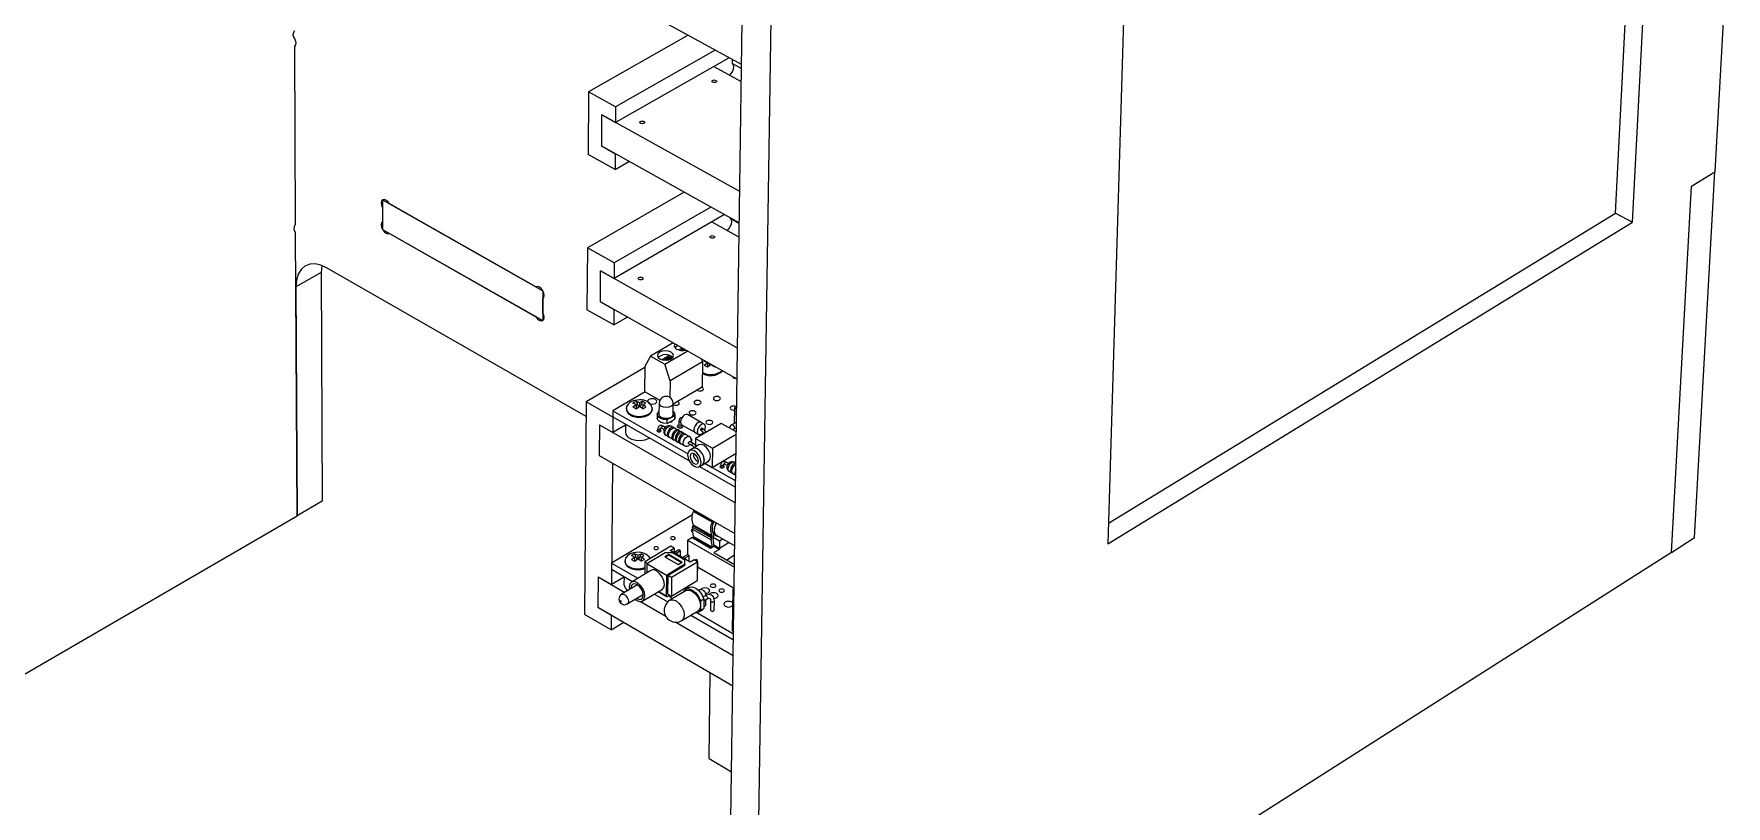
# Model space of a CAD drawing. Extents: x 0 to 158, y 0 to 202.
# Drawn here: x 92.7 to 156.4, y 78.1 to 107.2 of the extents above; entities that cross this region are included whole.
import ezdxf

# ---------------------------------------------------------------- set-up
doc = ezdxf.new("R2010")
doc.units = 0
doc.layers.get('0').update_dxf_attribs({"linetype": 'CONTINUOUS'})

msp = doc.modelspace()

# ---------------------------------------------------------------- linework, layer by layer
at = {"color": 7, "linetype": 'CONTINUOUS'}
for p, q in [((152.21, 100.449), (154.274, 140.808)), ((152.854, 100.109), (154.985, 141.194)), ((134.37, 129.993), (133.108, 88.007)), ((118.766, 66.34), (119.608, 126.385)), ((120.706, 126.357), (119.782, 65.72)), ((156.373, 109.759), (155.944, 102.003)), ((119.323, 106.039), (114.109, 108.889)), ((117.319, 107.134), (113.567, 105.012)), ((102.545, 100.026), (102.513, 106.718)), ((118.337, 106.578), (114.585, 104.449)), ((118.861, 106.291), (114.579, 103.857)), ((118.282, 105.962), (119.314, 105.397)), ((118.986, 106.073), (118.988, 106.222)), ((118.986, 106.073), (119.32, 105.89)), ((113.567, 105.012), (113.549, 102.654)), ((114.585, 104.449), (113.567, 105.012)), ((114.585, 104.449), (114.579, 103.857)), ((114.061, 102.96), (114.07, 104.139)), ((119.256, 101.265), (114.07, 104.139)), ((114.07, 104.139), (114.579, 103.857)), ((114.564, 102.088), (113.549, 102.654)), ((119.239, 100.08), (114.061, 102.96)), ((114.061, 102.96), (114.569, 102.677)), ((114.569, 102.677), (114.564, 102.088)), ((114.564, 102.088), (115.089, 102.388)), ((155.065, 101.464), (155.944, 102.003)), ((155.184, 88.241), (155.944, 102.003)), ((154.317, 87.689), (155.065, 101.464)), ((105.823, 100.949), (105.818, 100.946)), ((105.818, 100.946), (111.847, 97.528)), ((105.818, 100.946), (105.819, 99.827)), ((105.818, 100.649), (105.819, 100.124)), ((111.589, 97.675), (106.071, 100.802)), ((117.163, 101.234), (113.522, 99.14)), ((118.174, 100.672), (114.533, 98.571)), ((118.683, 100.389), (114.528, 97.987)), ((118.207, 100.114), (119.231, 99.543)), ((118.906, 100.245), (118.906, 100.265)), ((118.906, 100.245), (119.239, 100.06)), ((133.108, 88.007), (152.854, 100.109)), ((133.131, 88.78), (152.21, 100.449)), ((152.21, 100.449), (152.854, 100.109)), ((102.597, 89.065), (102.546, 99.732)), ((105.819, 99.827), (111.841, 96.403)), ((106.072, 99.683), (111.583, 96.549)), ((113.522, 99.14), (113.505, 96.813)), ((114.533, 98.571), (113.522, 99.14)), ((103.507, 98.214), (102.556, 97.674)), ((103.527, 98.46), (103.507, 98.214)), ((103.507, 98.214), (103.539, 89.613)), ((113.474, 92.797), (103.728, 98.381)), ((114.013, 97.108), (114.023, 98.272)), ((119.173, 95.369), (114.023, 98.272)), ((114.023, 98.272), (114.528, 97.987)), ((114.533, 98.571), (114.528, 97.987)), ((102.556, 97.674), (102.597, 89.065)), ((111.847, 97.528), (111.841, 96.403)), ((111.843, 96.701), (111.846, 97.229)), ((114.513, 96.241), (113.505, 96.813)), ((119.157, 94.199), (114.013, 97.108)), ((114.013, 97.108), (114.518, 96.823)), ((114.518, 96.823), (114.513, 96.241)), ((114.513, 96.241), (115.022, 96.537)), ((116.746, 95.562), (115.9, 95.068)), ((115.9, 95.068), (115.686, 94.674)), ((115.9, 95.068), (116.435, 94.765)), ((116.61, 95.095), (116.333, 94.932)), ((116.612, 95.024), (116.427, 94.916)), ((116.435, 94.765), (117.281, 95.26)), ((116.497, 94.915), (116.711, 95.04)), ((116.612, 95.024), (116.612, 95.094)), ((116.648, 95.003), (116.612, 95.024)), ((116.711, 95.04), (116.623, 95.09)), ((116.736, 95.014), (116.711, 95.04)), ((117.084, 95.371), (116.962, 95.3)), ((117.146, 95.336), (117.057, 95.284)), ((117.127, 95.283), (117.182, 95.316)), ((117.82, 94.955), (117.855, 94.847)), ((117.868, 94.928), (117.834, 94.911)), ((117.941, 94.887), (117.917, 94.87)), ((115.686, 94.635), (113.478, 93.345)), ((115.686, 94.674), (115.677, 93.741)), ((116.638, 94.133), (116.435, 94.765)), ((117.855, 94.847), (116.638, 94.133)), ((117.855, 94.847), (117.843, 93.915)), ((118.04, 94.818), (117.917, 94.87)), ((118.04, 94.818), (118.038, 94.665)), ((118.101, 94.796), (118.132, 94.724)), ((118.16, 94.762), (118.16, 94.742)), ((118.194, 94.743), (118.19, 94.732)), ((118.289, 94.66), (118.315, 94.675)), ((115.701, 93.728), (114.485, 93.015)), ((115.677, 93.741), (116.253, 93.413)), ((116.638, 94.133), (116.631, 93.512)), ((116.751, 93.272), (117.843, 93.915)), ((117.855, 93.887), (117.82, 93.901)), ((113.478, 93.345), (113.418, 85.357)), ((114.482, 92.77), (113.478, 93.345)), ((114.485, 93.015), (114.483, 92.784)), ((114.485, 93.015), (117.296, 91.408)), ((115.356, 93.244), (115.233, 93.296)), ((115.356, 93.244), (115.355, 93.089)), ((115.479, 93.315), (115.356, 93.368)), ((115.356, 93.368), (115.449, 93.15)), ((115.479, 93.315), (115.477, 93.17)), ((115.479, 93.315), (115.598, 93.368)), ((115.598, 93.368), (115.507, 93.156)), ((115.605, 93.244), (115.603, 93.086)), ((115.605, 93.244), (115.724, 93.296)), ((116.223, 93.293), (116.218, 92.875)), ((116.746, 92.868), (116.751, 93.287)), ((116.941, 93.349), (116.906, 93.364)), ((119.055, 93.126), (119.047, 92.536)), ((119.142, 93.178), (119.055, 93.126)), ((119.055, 93.126), (119.141, 93.078)), ((113.975, 92.482), (113.966, 91.333)), ((113.975, 92.482), (119.091, 89.55)), ((113.975, 92.482), (114.477, 92.194)), ((114.482, 92.77), (114.477, 92.194)), ((114.955, 92.475), (114.477, 92.194)), ((114.495, 92.777), (114.482, 92.77)), ((114.483, 92.784), (117.345, 91.147)), ((114.955, 92.514), (114.953, 92.2)), ((116.148, 92.876), (116.147, 92.731)), ((116.326, 92.357), (116.41, 92.309)), ((116.452, 92.387), (116.369, 92.434)), ((116.527, 92.535), (116.529, 92.679)), ((116.527, 92.535), (116.658, 92.612)), ((116.529, 92.679), (116.672, 92.763)), ((116.658, 92.612), (116.682, 92.626)), ((116.737, 92.397), (116.671, 92.435)), ((116.672, 92.763), (116.814, 92.847)), ((116.682, 92.626), (116.813, 92.703)), ((116.685, 92.597), (116.685, 92.628)), ((116.821, 92.359), (116.77, 92.388)), ((116.814, 92.847), (116.813, 92.703)), ((116.815, 92.723), (116.813, 92.703)), ((116.815, 92.723), (116.816, 92.867)), ((116.904, 92.301), (116.823, 92.348)), ((116.968, 92.628), (116.965, 92.37)), ((117.053, 92.369), (117.054, 92.498)), ((117.083, 92.468), (117.054, 92.48)), ((117.071, 92.485), (117.587, 92.191)), ((117.804, 92.575), (117.288, 92.869)), ((118.558, 92.54), (117.59, 91.968)), ((117.921, 92.508), (117.785, 92.586)), ((117.874, 92.332), (117.835, 92.354)), ((119.129, 92.216), (118.558, 92.54)), ((119.134, 92.588), (118.955, 92.482)), ((119.045, 92.33), (119.131, 92.38)), ((115.842, 91.982), (115.863, 91.995)), ((116.175, 92.324), (116.174, 92.228)), ((116.262, 92.227), (116.263, 92.323)), ((116.263, 92.323), (116.263, 92.322)), ((116.274, 92.298), (116.263, 92.303)), ((116.479, 92.096), (116.545, 92.059)), ((116.57, 92.034), (116.621, 92.006)), ((116.631, 92.01), (116.713, 91.963)), ((116.737, 91.939), (116.788, 91.91)), ((116.799, 91.914), (116.84, 91.891)), ((116.864, 91.866), (116.915, 91.837)), ((116.926, 91.842), (116.966, 91.818)), ((116.988, 92.264), (116.937, 92.293)), ((117.031, 92.229), (116.99, 92.252)), ((116.991, 91.794), (117.042, 91.765)), ((117.052, 91.769), (117.163, 91.706)), ((117.115, 92.191), (117.064, 92.22)), ((117.158, 92.157), (117.117, 92.18)), ((117.242, 92.119), (117.191, 92.148)), ((117.355, 92.044), (117.244, 92.108)), ((117.339, 91.778), (117.466, 91.706)), ((117.509, 91.783), (117.382, 91.855)), ((117.723, 91.731), (117.49, 91.593)), ((117.568, 92.201), (117.704, 92.124)), ((117.59, 91.968), (117.586, 91.649)), ((117.59, 91.968), (118.226, 91.605)), ((117.791, 92.278), (117.831, 92.255)), ((117.999, 92.21), (117.98, 92.226)), ((118.226, 91.605), (119.128, 92.139)), ((113.966, 91.333), (119.075, 88.396)), ((113.966, 91.333), (114.467, 91.045)), ((117.489, 91.592), (117.366, 91.519)), ((117.85, 90.981), (118.083, 91.119)), ((118.226, 91.605), (118.217, 90.881)), ((118.217, 90.881), (119.117, 91.416)), ((118.827, 91.031), (118.743, 91.079)), ((119.112, 91.041), (119.046, 91.079)), ((114.467, 91.045), (114.427, 86.476)), ((117.726, 90.907), (117.849, 90.98)), ((117.745, 90.918), (119.1, 90.143)), ((117.945, 91.037), (118.217, 90.881)), ((118.217, 90.881), (119.103, 90.375)), ((118.547, 90.969), (118.546, 90.873)), ((118.635, 90.871), (118.636, 90.968)), ((118.636, 90.968), (118.636, 90.967)), ((118.646, 90.943), (118.636, 90.948)), ((118.699, 91.002), (118.785, 90.952)), ((118.854, 90.739), (118.921, 90.701)), ((118.946, 90.677), (118.997, 90.648)), ((119.008, 90.652), (119.09, 90.605)), ((103.539, 89.613), (102.597, 89.065)), ((117.525, 89.257), (117.514, 89.293)), ((117.522, 89.23), (118.227, 88.825)), ((117.525, 89.257), (118.23, 88.852)), ((91.8, 82.79), (102.597, 89.065)), ((117.473, 89.095), (114.435, 87.286)), ((117.474, 88.56), (118.178, 88.154)), ((117.521, 88.289), (117.474, 88.56)), ((117.484, 88.635), (117.507, 88.694)), ((117.484, 88.635), (118.189, 88.229)), ((117.507, 88.724), (118.211, 88.318)), ((117.507, 88.694), (118.212, 88.289)), ((118.23, 88.852), (118.219, 88.888)), ((116.662, 87.919), (115.687, 87.337)), ((116.787, 87.846), (116.662, 87.919)), ((117.294, 88.148), (117.287, 87.597)), ((117.294, 88.148), (117.451, 88.242)), ((117.294, 88.148), (119.057, 87.131)), ((118.156, 87.836), (117.451, 88.242)), ((117.512, 88.208), (117.564, 88.239)), ((117.521, 88.289), (118.225, 87.883)), ((117.54, 88.225), (117.541, 88.253)), ((117.543, 88.251), (118.208, 87.868)), ((118.289, 87.916), (118.156, 87.836)), ((118.225, 87.883), (118.178, 88.154)), ((118.189, 88.229), (118.212, 88.289)), ((118.226, 87.878), (118.225, 87.883)), ((118.238, 88.204), (118.285, 87.926)), ((118.264, 88.284), (118.241, 88.225)), ((118.253, 88.255), (118.49, 88.119)), ((118.272, 88.371), (118.379, 88.309)), ((118.491, 87.836), (118.28, 87.957)), ((118.289, 87.916), (118.49, 87.8)), ((118.388, 88.325), (119.069, 87.933)), ((118.49, 88.119), (118.615, 88.194)), ((118.49, 88.119), (118.491, 87.836)), ((118.857, 88.055), (118.491, 87.836)), ((154.317, 87.689), (155.184, 88.241)), ((114.435, 87.286), (114.433, 87.059)), ((114.435, 87.286), (115.421, 86.714)), ((115.301, 87.512), (115.178, 87.566)), ((115.301, 87.512), (115.299, 87.356)), ((115.422, 87.585), (115.3, 87.638)), ((115.3, 87.638), (115.394, 87.419)), ((115.422, 87.585), (115.421, 87.437)), ((115.422, 87.585), (115.541, 87.638)), ((115.541, 87.638), (115.449, 87.425)), ((115.548, 87.512), (115.546, 87.353)), ((115.548, 87.512), (115.666, 87.566)), ((115.687, 87.337), (115.683, 86.87)), ((115.687, 87.337), (115.796, 87.274)), ((115.76, 87.252), (115.756, 86.914)), ((116.455, 87.667), (115.76, 87.252)), ((116.499, 86.824), (115.76, 87.252)), ((116.585, 87.606), (116.439, 87.519)), ((116.439, 87.519), (116.942, 87.228)), ((116.727, 87.667), (116.455, 87.667)), ((116.585, 87.577), (116.463, 87.505)), ((117.194, 87.239), (116.499, 86.824)), ((117.088, 87.315), (116.585, 87.606)), ((116.585, 87.606), (116.585, 87.577)), ((117.063, 87.3), (116.585, 87.577)), ((116.642, 87.759), (116.787, 87.846)), ((117.396, 87.323), (116.642, 87.759)), ((116.694, 86.754), (117.668, 87.337)), ((117.19, 87.399), (116.727, 87.667)), ((116.787, 87.846), (116.786, 87.676)), ((116.97, 87.783), (116.788, 87.674)), ((117.033, 87.746), (116.851, 87.638)), ((116.942, 87.228), (117.088, 87.315)), ((117.033, 87.746), (116.97, 87.783)), ((117.031, 87.534), (117.033, 87.746)), ((117.289, 87.598), (117.108, 87.49)), ((117.352, 87.562), (117.17, 87.453)), ((117.194, 87.239), (117.19, 87.399)), ((117.194, 87.239), (117.194, 87.211)), ((117.352, 87.562), (117.289, 87.598)), ((117.35, 87.35), (117.352, 87.562)), ((117.542, 87.41), (117.396, 87.323)), ((117.668, 87.337), (117.542, 87.41)), ((117.609, 87.414), (117.573, 87.392)), ((117.672, 87.377), (117.609, 87.414)), ((117.672, 87.377), (117.636, 87.356)), ((117.668, 87.337), (117.659, 86.624)), ((117.664, 86.736), (117.672, 87.377)), ((118.49, 87.8), (118.284, 87.677)), ((118.284, 87.677), (119.059, 87.23)), ((118.491, 87.836), (118.49, 87.8)), ((119.064, 87.578), (118.765, 87.399)), ((154.317, 87.689), (119.782, 65.72)), ((113.929, 86.767), (113.919, 85.632)), ((113.929, 86.767), (114.929, 86.184)), ((113.929, 86.767), (114.427, 86.476)), ((114.902, 86.759), (114.427, 86.476)), ((114.433, 87.059), (115.226, 86.597)), ((114.902, 86.786), (114.899, 86.482)), ((115.915, 87.008), (115.182, 86.571)), ((116.499, 86.824), (116.491, 86.053)), ((116.552, 86.118), (116.56, 86.832)), ((116.56, 86.832), (117.194, 87.211)), ((116.56, 86.832), (116.694, 86.754)), ((116.694, 86.754), (116.685, 86.041)), ((116.685, 86.041), (117.659, 86.624)), ((117.669, 87.143), (119.046, 86.346)), ((115.409, 86.47), (114.808, 86.111)), ((115.023, 85.747), (115.624, 86.107)), ((115.604, 85.859), (116.336, 86.297)), ((116.044, 86.122), (116.552, 85.827)), ((116.19, 86.21), (116.501, 86.029)), ((116.527, 86.032), (116.612, 86.083)), ((116.552, 86.118), (116.685, 86.041)), ((116.56, 86.052), (116.736, 85.949)), ((117.239, 86.251), (116.628, 85.884)), ((117.334, 86.369), (117.212, 86.296)), ((117.955, 86.059), (117.877, 86.012)), ((118.999, 86.309), (118.977, 84.735)), ((118.999, 86.309), (119.046, 86.337)), ((119.045, 86.282), (118.999, 86.309)), ((114.413, 84.775), (113.418, 85.357)), ((113.919, 85.632), (118.995, 82.668)), ((113.919, 85.632), (114.418, 85.341)), ((114.418, 85.341), (114.413, 84.775)), ((115.524, 85.838), (116.472, 85.286)), ((117.08, 85.125), (117.69, 85.492)), ((117.643, 85.423), (119.022, 84.622)), ((117.718, 85.447), (117.84, 85.52)), ((117.78, 85.688), (117.778, 85.508)), ((117.778, 85.508), (117.9, 85.581)), ((117.783, 85.868), (117.78, 85.688)), ((117.783, 85.868), (117.905, 85.942)), ((117.9, 85.581), (117.84, 85.52)), ((117.905, 85.942), (117.9, 85.581)), ((117.904, 85.864), (118.027, 85.938)), ((117.976, 85.701), (117.978, 85.908)), ((118.027, 85.938), (118.026, 85.937)), ((118.161, 85.86), (118.156, 85.518)), ((118.161, 85.86), (118.161, 85.861)), ((118.296, 85.515), (118.301, 85.858)), ((114.413, 84.775), (114.893, 85.064)), ((116.856, 85.063), (119.011, 83.808)), ((117.414, 85.326), (119.019, 84.393)), ((118.977, 84.735), (119.023, 84.708)), ((118.103, 79.93), (118.145, 83.165)), ((118.103, 79.93), (118.949, 79.432))]:
    msp.add_line(p, q, dxfattribs=at)
at = {"color": 8, "linetype": 'CONTINUOUS'}
msp.add_line((116.491, 86.053), (116.205, 86.219), dxfattribs=at)
at = {"color": 7, "linetype": 'CONTINUOUS'}
for points in [[(102.515, 107.015), (102.512, 107.017), (102.472, 107.064), (102.458, 107.137), (102.471, 107.225), (102.51, 107.316)], [(102.513, 106.718), (102.551, 106.769), (102.562, 106.848), (102.544, 106.94), (102.502, 107.034), (102.47, 107.079)], [(118.874, 105.638), (118.921, 105.68), (118.981, 105.762), (119.022, 105.856), (119.037, 105.948), (119.024, 106.024), (118.986, 106.073)], [(118.364, 105.368), (118.336, 105.358), (118.302, 105.354), (118.268, 105.358), (118.239, 105.368), (118.219, 105.384), (118.212, 105.403), (118.218, 105.422), (118.237, 105.438), (118.265, 105.449), (118.299, 105.453), (118.333, 105.449), (118.362, 105.438), (118.382, 105.422), (118.389, 105.403), (118.383, 105.384), (118.364, 105.368)], [(115.649, 103.822), (115.621, 103.811), (115.587, 103.807), (115.553, 103.811), (115.523, 103.822), (115.504, 103.838), (115.497, 103.857), (115.503, 103.876), (115.522, 103.893), (115.55, 103.903), (115.584, 103.907), (115.618, 103.903), (115.647, 103.893), (115.667, 103.876), (115.674, 103.857), (115.668, 103.838), (115.649, 103.822)], [(106.071, 100.802), (106.013, 100.881), (105.945, 100.936), (105.876, 100.959), (105.818, 100.946), (105.779, 100.9), (105.766, 100.827), (105.779, 100.739), (105.818, 100.649)], [(102.546, 99.732), (102.507, 99.777), (102.493, 99.849), (102.506, 99.937), (102.545, 100.026)], [(105.819, 100.124), (105.78, 100.078), (105.767, 100.005), (105.78, 99.917), (105.819, 99.827), (105.877, 99.749), (105.946, 99.694), (106.014, 99.671), (106.072, 99.683)], [(118.771, 99.799), (118.773, 99.801), (118.842, 99.857), (118.902, 99.939), (118.942, 100.032), (118.957, 100.123), (118.945, 100.198), (118.906, 100.245)], [(118.288, 99.514), (118.26, 99.503), (118.227, 99.499), (118.193, 99.503), (118.164, 99.514), (118.145, 99.53), (118.137, 99.549), (118.143, 99.568), (118.162, 99.584), (118.19, 99.595), (118.224, 99.599), (118.257, 99.595), (118.286, 99.584), (118.306, 99.568), (118.313, 99.549), (118.307, 99.53), (118.288, 99.514)], [(103.728, 98.381), (103.498, 98.486), (103.277, 98.534), (103.074, 98.523), (102.896, 98.453), (102.751, 98.327), (102.643, 98.151), (102.577, 97.93), (102.556, 97.674)], [(111.846, 97.229), (111.886, 97.276), (111.9, 97.348), (111.886, 97.437), (111.847, 97.528), (111.788, 97.608), (111.719, 97.663), (111.649, 97.687), (111.589, 97.675)], [(115.591, 97.952), (115.562, 97.941), (115.529, 97.937), (115.495, 97.941), (115.466, 97.952), (115.446, 97.968), (115.439, 97.987), (115.445, 98.007), (115.464, 98.023), (115.493, 98.034), (115.526, 98.038), (115.56, 98.034), (115.589, 98.023), (115.609, 98.007), (115.616, 97.987), (115.61, 97.968), (115.591, 97.952)], [(111.583, 96.549), (111.642, 96.47), (111.712, 96.414), (111.781, 96.391), (111.841, 96.403), (111.881, 96.449), (111.895, 96.521), (111.882, 96.61), (111.843, 96.701)], [(116.811, 95.526), (116.809, 95.523), (116.788, 95.457), (116.813, 95.39), (116.88, 95.334)], [(116.251, 94.966), (116.35, 94.928), (116.467, 94.914), (116.582, 94.928), (116.68, 94.966), (116.744, 95.022), (116.765, 95.089), (116.74, 95.156), (116.673, 95.212), (116.573, 95.25), (116.457, 95.263), (116.342, 95.25), (116.244, 95.212), (116.18, 95.156), (116.159, 95.089), (116.184, 95.022), (116.251, 94.966)], [(116.926, 95.46), (116.872, 95.435), (116.817, 95.39)], [(117.922, 94.731), (118.005, 94.795), (118.04, 94.818)], [(117.922, 94.731), (118.011, 94.681), (118.048, 94.66)], [(118.048, 94.66), (118.131, 94.723), (118.166, 94.747)], [(118.289, 94.66), (118.203, 94.723), (118.166, 94.747)], [(118.996, 94.29), (118.996, 94.283), (119.002, 94.266), (119.02, 94.251), (119.046, 94.241), (119.076, 94.238), (119.087, 94.238)], [(117.647, 93.799), (117.673, 93.779), (117.716, 93.763), (117.766, 93.757), (117.816, 93.763), (117.858, 93.779), (117.886, 93.804), (117.895, 93.833), (117.884, 93.862), (117.855, 93.887), (117.855, 93.887)], [(115.482, 93.421), (115.309, 93.402), (115.24, 93.382), (115.139, 93.332), (115.055, 93.262), (115.001, 93.17), (114.987, 93.091)], [(115.136, 92.886), (115.287, 92.826), (115.463, 92.802), (115.642, 92.817), (115.799, 92.868), (115.912, 92.949), (115.967, 93.048), (115.971, 93.086)], [(115.154, 92.845), (115.226, 92.811), (115.38, 92.772), (115.545, 92.767), (115.703, 92.797), (115.839, 92.862), (115.927, 92.948), (115.968, 93.048), (115.965, 93.081)], [(115.356, 93.368), (115.266, 93.319), (115.233, 93.296)], [(115.237, 93.156), (115.321, 93.22), (115.356, 93.244)], [(115.237, 93.156), (115.326, 93.106), (115.363, 93.084)], [(115.363, 93.084), (115.447, 93.148), (115.482, 93.172)], [(115.605, 93.084), (115.519, 93.148), (115.482, 93.172)], [(115.724, 93.296), (115.635, 93.351), (115.598, 93.368)], [(115.728, 93.156), (115.642, 93.22), (115.605, 93.244)], [(115.605, 93.084), (115.695, 93.137), (115.728, 93.156)], [(116.089, 93.434), (116.031, 93.456), (115.964, 93.464), (115.897, 93.456), (115.841, 93.434), (115.803, 93.401), (115.791, 93.362), (115.805, 93.323), (115.844, 93.29), (115.902, 93.268), (115.969, 93.261), (116.036, 93.268), (116.092, 93.29), (116.13, 93.323), (116.142, 93.362), (116.128, 93.401), (116.089, 93.434)], [(116.529, 92.679), (116.392, 92.686), (116.27, 92.724), (116.184, 92.786), (116.149, 92.863), (116.169, 92.942), (116.22, 92.993)], [(116.747, 92.987), (116.801, 92.927), (116.814, 92.847)], [(116.75, 93.246), (116.758, 93.241), (116.801, 93.225), (116.852, 93.219), (116.902, 93.225), (116.944, 93.241), (116.972, 93.266), (116.981, 93.295), (116.97, 93.324), (116.941, 93.349)], [(117.572, 92.99), (117.529, 93.006), (117.478, 93.012), (117.428, 93.006), (117.386, 92.99), (117.358, 92.965), (117.349, 92.936), (117.36, 92.907), (117.389, 92.882), (117.432, 92.865), (117.483, 92.86), (117.533, 92.865), (117.576, 92.882), (117.603, 92.907), (117.613, 92.936), (117.602, 92.965), (117.572, 92.99)], [(117.759, 93.378), (117.716, 93.394), (117.666, 93.4), (117.615, 93.394), (117.573, 93.378), (117.545, 93.353), (117.536, 93.324), (117.547, 93.295), (117.576, 93.27), (117.62, 93.254), (117.67, 93.248), (117.72, 93.254), (117.763, 93.27), (117.79, 93.295), (117.799, 93.324), (117.789, 93.353), (117.759, 93.378)], [(118.486, 93.528), (118.443, 93.545), (118.393, 93.551), (118.343, 93.545), (118.3, 93.528), (118.273, 93.504), (118.264, 93.475), (118.275, 93.446), (118.304, 93.421), (118.347, 93.404), (118.398, 93.399), (118.448, 93.404), (118.49, 93.421), (118.518, 93.446), (118.527, 93.475), (118.516, 93.504), (118.486, 93.528)], [(119.123, 93.167), (119.119, 93.17), (119.076, 93.186), (119.025, 93.192), (118.975, 93.186), (118.933, 93.17), (118.905, 93.145), (118.896, 93.116), (118.907, 93.087), (118.936, 93.062), (118.98, 93.045), (119.03, 93.039), (119.054, 93.041)], [(116.527, 92.535), (116.39, 92.542), (116.269, 92.579), (116.183, 92.642), (116.147, 92.719), (116.147, 92.731)], [(116.369, 92.434), (116.322, 92.453), (116.267, 92.454), (116.222, 92.434), (116.191, 92.394), (116.176, 92.341), (116.175, 92.324)], [(116.672, 92.763), (116.587, 92.73), (116.486, 92.719), (116.385, 92.73), (116.299, 92.763), (116.24, 92.813), (116.218, 92.871), (116.218, 92.875)], [(116.263, 92.323), (116.267, 92.348), (116.275, 92.362), (116.285, 92.368), (116.305, 92.366), (116.326, 92.357)], [(116.77, 92.388), (116.726, 92.397), (116.672, 92.377), (116.618, 92.333), (116.572, 92.27), (116.54, 92.198), (116.529, 92.128)], [(116.621, 92.006), (116.62, 92.006), (116.59, 92.042), (116.58, 92.099), (116.591, 92.169), (116.622, 92.241), (116.668, 92.304), (116.723, 92.349), (116.776, 92.368), (116.821, 92.359)], [(116.623, 92.591), (116.642, 92.59), (116.673, 92.593), (116.698, 92.603), (116.715, 92.618), (116.72, 92.636), (116.717, 92.647)], [(116.746, 92.868), (116.728, 92.813), (116.672, 92.763)], [(116.966, 92.481), (116.934, 92.468), (116.911, 92.448), (116.904, 92.425), (116.913, 92.402), (116.936, 92.382), (116.971, 92.369), (117.011, 92.364), (117.052, 92.369), (117.085, 92.382), (117.108, 92.402), (117.115, 92.425), (117.106, 92.448), (117.083, 92.468), (117.083, 92.468)], [(117.288, 92.869), (117.24, 92.878), (117.181, 92.858), (117.123, 92.809), (117.073, 92.741), (117.039, 92.663), (117.026, 92.587), (117.037, 92.525), (117.07, 92.486), (117.071, 92.485)], [(117.966, 92.406), (117.955, 92.469), (117.923, 92.508), (117.874, 92.517), (117.815, 92.497), (117.757, 92.448), (117.706, 92.38), (117.672, 92.302), (117.66, 92.226), (117.671, 92.163), (117.703, 92.124), (117.752, 92.115), (117.811, 92.135), (117.869, 92.184), (117.886, 92.203)], [(117.835, 92.354), (117.825, 92.356), (117.813, 92.352), (117.802, 92.342), (117.792, 92.329), (117.785, 92.313), (117.782, 92.298), (117.785, 92.285), (117.791, 92.278), (117.791, 92.278)], [(117.935, 92.282), (117.953, 92.33), (117.966, 92.406)], [(118.205, 92.63), (118.162, 92.647), (118.111, 92.652), (118.061, 92.647), (118.018, 92.63), (117.991, 92.605), (117.981, 92.576), (117.992, 92.547), (118.022, 92.522), (118.065, 92.505), (118.116, 92.499), (118.166, 92.505), (118.208, 92.522), (118.236, 92.547), (118.245, 92.576), (118.234, 92.605), (118.205, 92.63)], [(118.955, 92.482), (118.907, 92.445), (118.85, 92.374)], [(114.953, 92.2), (114.972, 92.116), (115.05, 92.022), (115.179, 91.948), (115.343, 91.904), (115.523, 91.895), (115.696, 91.922), (115.842, 91.982)], [(116.175, 92.304), (116.162, 92.298), (116.145, 92.283), (116.139, 92.266), (116.146, 92.248), (116.164, 92.233), (116.189, 92.223), (116.22, 92.22), (116.25, 92.223), (116.276, 92.233), (116.292, 92.248), (116.298, 92.266), (116.291, 92.283), (116.274, 92.298), (116.274, 92.298)], [(116.529, 92.128), (116.539, 92.071), (116.569, 92.035), (116.57, 92.034)], [(116.937, 92.293), (116.893, 92.301), (116.839, 92.282), (116.785, 92.237), (116.739, 92.174), (116.708, 92.102), (116.696, 92.032)], [(116.696, 92.032), (116.707, 91.975), (116.736, 91.939), (116.737, 91.939)], [(116.788, 91.91), (116.787, 91.91), (116.757, 91.946), (116.747, 92.004), (116.759, 92.073), (116.79, 92.145), (116.836, 92.208), (116.89, 92.253), (116.944, 92.272), (116.988, 92.264)], [(117.064, 92.22), (117.02, 92.229), (116.966, 92.21), (116.912, 92.165), (116.866, 92.102), (116.835, 92.03), (116.823, 91.96)], [(116.823, 91.96), (116.833, 91.903), (116.863, 91.867), (116.864, 91.866)], [(116.915, 91.837), (116.914, 91.838), (116.884, 91.874), (116.874, 91.931), (116.885, 92.001), (116.917, 92.073), (116.963, 92.136), (117.017, 92.181), (117.071, 92.2), (117.115, 92.191)], [(117.191, 92.148), (117.147, 92.156), (117.093, 92.137), (117.039, 92.093), (116.993, 92.03), (116.961, 91.958), (116.95, 91.888)], [(116.95, 91.888), (116.96, 91.83), (116.99, 91.795), (116.991, 91.794)], [(117.042, 91.765), (117.041, 91.766), (117.011, 91.802), (117.001, 91.859), (117.012, 91.929), (117.043, 92.001), (117.089, 92.064), (117.144, 92.108), (117.197, 92.127), (117.242, 92.119)], [(117.33, 91.799), (117.333, 91.814), (117.339, 91.83), (117.349, 91.843), (117.361, 91.853), (117.373, 91.857), (117.382, 91.855)], [(117.339, 91.778), (117.339, 91.779), (117.332, 91.786), (117.33, 91.799)], [(117.435, 91.879), (117.439, 91.881), (117.458, 91.898), (117.464, 91.917), (117.457, 91.937), (117.437, 91.953)], [(118.083, 91.119), (118.137, 91.18), (118.158, 91.279), (118.14, 91.401), (118.086, 91.527), (118.004, 91.637), (117.907, 91.714), (117.809, 91.748), (117.726, 91.732), (117.723, 91.731)], [(117.844, 92.164), (117.858, 92.154), (117.886, 92.143)], [(117.883, 92.312), (117.881, 92.324), (117.874, 92.332), (117.874, 92.332)], [(117.8, 91.068), (117.782, 91.19), (117.728, 91.315), (117.647, 91.425), (117.549, 91.503), (117.452, 91.536), (117.369, 91.521), (117.312, 91.458), (117.292, 91.359), (117.31, 91.237), (117.364, 91.111), (117.445, 91.001), (117.542, 90.924), (117.64, 90.89), (117.723, 90.906), (117.78, 90.968), (117.8, 91.068)], [(117.705, 91.122), (117.694, 91.198), (117.66, 91.277), (117.609, 91.346), (117.548, 91.394), (117.487, 91.415), (117.435, 91.405), (117.4, 91.366), (117.387, 91.304), (117.398, 91.228), (117.432, 91.15), (117.483, 91.081), (117.544, 91.032), (117.605, 91.011), (117.657, 91.021), (117.692, 91.06), (117.705, 91.122)], [(117.923, 91.14), (117.905, 91.262), (117.851, 91.388), (117.769, 91.498), (117.672, 91.576), (117.575, 91.609), (117.491, 91.593), (117.489, 91.592)], [(117.924, 91.141), (117.907, 91.263), (117.853, 91.389), (117.771, 91.499), (117.674, 91.576), (117.576, 91.61), (117.493, 91.594), (117.49, 91.593)], [(117.849, 90.98), (117.902, 91.041), (117.923, 91.14)], [(117.85, 90.981), (117.904, 91.041), (117.924, 91.141)], [(118.743, 91.079), (118.696, 91.098), (118.64, 91.1), (118.595, 91.079), (118.563, 91.039), (118.548, 90.985), (118.547, 90.969)], [(118.547, 90.95), (118.534, 90.943), (118.517, 90.928), (118.511, 90.91), (118.518, 90.893), (118.536, 90.878), (118.562, 90.868), (118.592, 90.864), (118.623, 90.868), (118.648, 90.878), (118.665, 90.893), (118.67, 90.91), (118.664, 90.928), (118.646, 90.943), (118.646, 90.943)], [(118.636, 90.968), (118.639, 90.992), (118.647, 91.007), (118.659, 91.013), (118.679, 91.011), (118.699, 91.002)], [(119.113, 91.041), (119.102, 91.041), (119.048, 91.021), (118.994, 90.976), (118.948, 90.913), (118.917, 90.841), (118.905, 90.771)], [(118.905, 90.771), (118.915, 90.714), (118.945, 90.678), (118.946, 90.677)], [(118.997, 90.648), (118.996, 90.649), (118.966, 90.684), (118.956, 90.742), (118.968, 90.812), (118.999, 90.884), (119.045, 90.947), (119.099, 90.992), (119.112, 90.999)], [(119.109, 90.802), (119.085, 90.745), (119.074, 90.674)], [(119.074, 90.674), (119.084, 90.617), (119.106, 90.587)], [(117.474, 88.556), (117.455, 88.547), (117.437, 88.53), (117.43, 88.511), (117.438, 88.491), (117.457, 88.475)], [(118.367, 88.803), (118.339, 88.741), (118.295, 88.589), (118.293, 88.452), (118.334, 88.35), (118.41, 88.296), (118.448, 88.29)], [(118.301, 88.524), (118.326, 88.675), (118.376, 88.798)], [(118.388, 88.325), (118.387, 88.325), (118.322, 88.402), (118.301, 88.524)], [(116.05, 87.808), (116.079, 87.797), (116.112, 87.793), (116.146, 87.797), (116.174, 87.808), (116.192, 87.825), (116.198, 87.844), (116.191, 87.864), (116.172, 87.881), (116.143, 87.892), (116.11, 87.896), (116.076, 87.892), (116.049, 87.881), (116.03, 87.864), (116.024, 87.844), (116.031, 87.825), (116.05, 87.808)], [(116.681, 88.184), (116.71, 88.173), (116.743, 88.169), (116.776, 88.173), (116.804, 88.184), (116.823, 88.201), (116.829, 88.22), (116.821, 88.24), (116.802, 88.256), (116.774, 88.267), (116.74, 88.271), (116.707, 88.267), (116.679, 88.256), (116.661, 88.24), (116.654, 88.22), (116.662, 88.201), (116.681, 88.184)], [(117.457, 88.475), (117.486, 88.464), (117.49, 88.463)], [(115.888, 87.457), (115.846, 87.525), (115.721, 87.623), (115.596, 87.67), (115.468, 87.691), (115.343, 87.689), (115.196, 87.657), (115.111, 87.619), (115.028, 87.559), (114.961, 87.473), (114.934, 87.362)], [(114.939, 87.365), (114.935, 87.338), (114.972, 87.232), (115.051, 87.147), (115.099, 87.115), (115.171, 87.08), (115.324, 87.041), (115.487, 87.036), (115.645, 87.066), (115.685, 87.085)], [(115.3, 87.638), (115.211, 87.589), (115.178, 87.566)], [(115.182, 87.424), (115.265, 87.489), (115.301, 87.512)], [(115.182, 87.424), (115.271, 87.373), (115.307, 87.351)], [(115.307, 87.351), (115.39, 87.416), (115.426, 87.44)], [(115.548, 87.351), (115.462, 87.416), (115.426, 87.44)], [(115.666, 87.566), (115.577, 87.621), (115.541, 87.638)], [(115.67, 87.424), (115.584, 87.489), (115.548, 87.512)], [(115.548, 87.351), (115.637, 87.405), (115.67, 87.424)], [(116.336, 86.297), (116.397, 86.366), (116.421, 86.481), (116.4, 86.623), (116.337, 86.769), (116.242, 86.897), (116.129, 86.988)], [(115.323, 85.926), (115.389, 85.879), (115.503, 85.839), (115.599, 85.856), (115.664, 85.927), (115.688, 86.043), (115.667, 86.184), (115.604, 86.33), (115.509, 86.459), (115.396, 86.55), (115.283, 86.59), (115.186, 86.573), (115.121, 86.502), (115.097, 86.386), (115.107, 86.29)], [(115.377, 85.959), (115.39, 85.951), (115.479, 85.919), (115.555, 85.932), (115.606, 85.988), (115.625, 86.079), (115.609, 86.191), (115.559, 86.306), (115.484, 86.407), (115.395, 86.479), (115.306, 86.51), (115.23, 86.497), (115.179, 86.441), (115.16, 86.35), (115.161, 86.322)], [(117.127, 86.184), (117.163, 86.252), (117.246, 86.312), (117.357, 86.316), (117.481, 86.265), (117.604, 86.164), (117.708, 86.026), (117.783, 85.868)], [(117.239, 86.251), (117.244, 86.254), (117.347, 86.272), (117.469, 86.229), (117.589, 86.132), (117.691, 85.995), (117.758, 85.839), (117.78, 85.688)], [(117.334, 86.369), (117.368, 86.385), (117.479, 86.39), (117.603, 86.338), (117.726, 86.237), (117.831, 86.099), (117.905, 85.942)], [(117.96, 86.148), (118.02, 86.155), (118.076, 86.178), (118.113, 86.211), (118.125, 86.251), (118.111, 86.29), (118.072, 86.324), (118.014, 86.346), (117.947, 86.354), (117.88, 86.346), (117.824, 86.324), (117.787, 86.29), (117.786, 86.288)], [(117.797, 86.145), (117.812, 86.139), (117.832, 86.105), (117.833, 86.099)], [(118.301, 85.858), (118.295, 85.927), (118.256, 86.025), (118.189, 86.084), (118.097, 86.104), (118.001, 86.083), (117.955, 86.059)], [(118.281, 85.962), (118.34, 85.97), (118.397, 85.992), (118.433, 86.026), (118.446, 86.065), (118.431, 86.105), (118.392, 86.138), (118.334, 86.161), (118.267, 86.169), (118.2, 86.161), (118.144, 86.138), (118.107, 86.105), (118.106, 86.102)], [(118.181, 86.389), (118.216, 86.376), (118.256, 86.371), (118.296, 86.376), (118.33, 86.389), (118.352, 86.409), (118.359, 86.433), (118.35, 86.457), (118.327, 86.477), (118.292, 86.49), (118.252, 86.495), (118.212, 86.49), (118.178, 86.477), (118.156, 86.457), (118.149, 86.433), (118.158, 86.409), (118.181, 86.389)], [(118.501, 86.204), (118.536, 86.191), (118.576, 86.186), (118.616, 86.191), (118.65, 86.204), (118.672, 86.224), (118.679, 86.248), (118.67, 86.272), (118.647, 86.292), (118.612, 86.305), (118.572, 86.31), (118.532, 86.305), (118.498, 86.292), (118.476, 86.272), (118.469, 86.248), (118.478, 86.224), (118.501, 86.204)], [(114.781, 85.834), (114.785, 85.833), (114.789, 85.833), (114.792, 85.836), (114.793, 85.841), (114.792, 85.847), (114.79, 85.853), (114.786, 85.859), (114.781, 85.863), (114.776, 85.865), (114.772, 85.864), (114.769, 85.861), (114.768, 85.856), (114.769, 85.85), (114.772, 85.844), (114.776, 85.838), (114.781, 85.834)], [(117.78, 85.688), (117.755, 85.565), (117.69, 85.492)], [(117.901, 85.661), (117.907, 85.661), (117.934, 85.664), (117.956, 85.673), (117.971, 85.687), (117.976, 85.701)], [(118.027, 85.938), (118.064, 85.956), (118.107, 85.963), (118.132, 85.953), (118.153, 85.919), (118.161, 85.86)], [(118.178, 85.487), (118.201, 85.478), (118.228, 85.475), (118.254, 85.478), (118.277, 85.487), (118.292, 85.501), (118.296, 85.515)], [(118.992, 85.782), (118.955, 85.812), (118.897, 85.835), (118.83, 85.843), (118.763, 85.835), (118.707, 85.812), (118.67, 85.779), (118.658, 85.739), (118.673, 85.7), (118.712, 85.666), (118.712, 85.666)], [(118.989, 85.589), (118.979, 85.553), (118.988, 85.522)]]:
    msp.add_lwpolyline(points, dxfattribs=at)
at = {"color": 8, "linetype": 'CONTINUOUS'}
for points in [[(116.751, 93.287), (116.732, 93.232), (116.676, 93.182), (116.592, 93.149), (116.491, 93.137), (116.39, 93.149), (116.303, 93.182)], [(116.317, 92.377), (116.319, 92.393), (116.326, 92.408), (116.336, 92.422), (116.348, 92.432), (116.359, 92.436), (116.369, 92.434)], [(116.326, 92.357), (116.325, 92.357), (116.319, 92.365), (116.317, 92.377)], [(116.44, 92.186), (116.451, 92.253), (116.481, 92.322), (116.525, 92.382), (116.577, 92.424), (116.628, 92.443), (116.671, 92.435)], [(116.968, 92.628), (116.968, 92.627), (116.971, 92.617), (116.981, 92.609), (116.996, 92.604), (117.013, 92.602), (117.029, 92.604), (117.03, 92.604)], [(117.794, 92.58), (117.747, 92.59), (117.688, 92.569), (117.63, 92.521), (117.58, 92.452), (117.546, 92.374), (117.533, 92.298), (117.544, 92.236), (117.576, 92.197), (117.578, 92.196)], [(117.874, 92.332), (117.864, 92.334), (117.853, 92.33), (117.841, 92.32), (117.831, 92.306), (117.824, 92.291), (117.822, 92.276), (117.824, 92.263), (117.83, 92.255), (117.831, 92.255)], [(119.045, 92.33), (119.058, 92.345), (119.064, 92.37), (119.059, 92.4), (119.046, 92.431), (119.025, 92.459), (119.001, 92.478), (118.977, 92.486), (118.956, 92.482), (118.955, 92.482)], [(116.263, 92.322), (116.26, 92.314), (116.251, 92.305), (116.237, 92.3), (116.22, 92.298), (116.203, 92.3), (116.189, 92.305)], [(116.479, 92.096), (116.478, 92.097), (116.45, 92.131), (116.44, 92.186)], [(117.124, 91.795), (117.135, 91.862), (117.165, 91.931), (117.209, 91.991), (117.261, 92.034), (117.313, 92.052), (117.355, 92.044)], [(117.163, 91.706), (117.162, 91.706), (117.134, 91.74), (117.124, 91.795)], [(117.324, 91.795), (117.327, 91.813), (117.335, 91.832), (117.347, 91.849), (117.361, 91.86), (117.375, 91.865), (117.387, 91.863), (117.395, 91.854), (117.397, 91.847)], [(117.353, 91.77), (117.346, 91.769), (117.334, 91.771), (117.326, 91.78), (117.324, 91.795)], [(117.457, 91.726), (117.459, 91.742), (117.466, 91.757), (117.476, 91.771), (117.488, 91.781), (117.5, 91.785), (117.509, 91.783)], [(117.466, 91.706), (117.466, 91.706), (117.459, 91.714), (117.457, 91.726)], [(118.69, 91.022), (118.693, 91.037), (118.7, 91.053), (118.71, 91.067), (118.721, 91.076), (118.733, 91.081), (118.743, 91.079)], [(118.816, 90.829), (118.827, 90.896), (118.857, 90.965), (118.901, 91.026), (118.953, 91.069), (119.004, 91.087), (119.046, 91.079)], [(118.636, 90.967), (118.633, 90.958), (118.624, 90.95), (118.609, 90.945), (118.593, 90.943), (118.576, 90.945), (118.561, 90.95)], [(118.699, 91.002), (118.699, 91.002), (118.693, 91.01), (118.69, 91.022)], [(118.854, 90.739), (118.854, 90.74), (118.825, 90.774), (118.816, 90.829)], [(114.807, 86.111), (114.81, 86.112), (114.859, 86.121), (114.917, 86.101), (114.975, 86.054), (115.023, 85.988), (115.055, 85.914), (115.066, 85.841), (115.054, 85.782), (115.024, 85.747)], [(117.955, 86.059), (117.956, 86.059), (117.972, 86.062), (117.991, 86.055), (118.011, 86.04), (118.027, 86.018), (118.038, 85.993), (118.041, 85.969)], [(118.041, 85.969), (118.037, 85.949), (118.027, 85.938)], [(116.628, 85.884), (116.633, 85.887), (116.736, 85.905), (116.858, 85.862), (116.978, 85.765), (117.08, 85.628), (117.147, 85.472), (117.169, 85.321), (117.144, 85.198), (117.08, 85.125)], [(118.281, 85.83), (118.259, 85.821), (118.232, 85.818), (118.205, 85.821), (118.182, 85.83), (118.166, 85.843), (118.161, 85.859), (118.161, 85.86)], [(118.301, 85.858), (118.296, 85.843), (118.281, 85.83)]]:
    msp.add_lwpolyline(points, dxfattribs=at)
at = {"color": 7, "linetype": 'CONTINUOUS'}
for centre, radius, start, end in [((116.458, 94.711), 0.413, 68.3758, 131.00667), ((116.484, 94.719), 0.396, 69.49779, 71.40544), ((116.524, 94.813), 0.295, 50.55873, 70.3821), ((117.097, 95.764), 0.482, 243.27354, 284.21733), ((118.16, 94.954), 0.622, 238.98443, 314.00425), ((118.163, 95.068), 0.695, 243.21267, 307.91403), ((115.223, 93.105), 0.236, 182.55157, 248.36627), ((115.253, 93.087), 0.261, 178.33055, 247.65965), ((115.543, 92.987), 0.438, 12.28465, 97.93571), ((116.487, 93.291), 0.264, 60.38448, 179.56293), ((116.485, 93.29), 0.266, 359.32593, 60.29301), ((116.589, 92.258), 0.192, 65.25871, 183.72881), ((116.651, 92.651), 0.0392, 279.72567, 321.25551), ((117.084, 92.64), 0.117, 89.49634, 186.18362), ((116.562, 92.24), 0.165, 177.89283, 239.60985), ((117.248, 91.837), 0.156, 236.85895, 328.04637), ((117.282, 91.902), 0.157, 333.63785, 63.14055), ((117.363, 91.538), 0.197, 25.45426, 58.49598), ((117.408, 91.595), 0.214, 33.20083, 61.65385), ((117.715, 92.073), 0.216, 23.59317, 57.68727), ((117.743, 92.098), 0.268, 23.24118, 60.67234), ((119.111, 92.224), 0.124, 121.96087, 149.70305), ((117.813, 91.371), 0.303, 173.01247, 248.35655), ((118.964, 90.902), 0.193, 65.25284, 183.68161), ((118.117, 90.817), 0.101, 222.66273, 239.25376), ((118.093, 90.775), 0.0529, 238.32061, 264.67982), ((118.938, 90.883), 0.166, 177.77275, 239.48744), ((117.962, 88.964), 0.514, 148.84594, 207.82497), ((117.486, 89.249), 0.0407, 332.44513, 12.05335), ((117.618, 88.578), 0.146, 156.85867, 187.02957), ((117.48, 88.709), 0.0311, 332.40646, 29.0566), ((118.667, 88.558), 0.515, 148.83279, 207.74778), ((118.645, 88.589), 0.432, 148.83493, 207.73939), ((118.19, 88.844), 0.0408, 332.43884, 11.9869), ((118.096, 88.895), 0.197, 335.2767, 346.35751), ((117.571, 88.294), 0.0504, 185.58535, 237.21487), ((118.323, 88.172), 0.146, 156.84647, 186.97002), ((118.184, 88.303), 0.0311, 332.3855, 28.98144), ((118.279, 88.209), 0.0417, 156.84462, 186.96496), ((118.167, 88.335), 0.109, 332.38789, 28.97272), ((118.302, 87.928), 0.0164, 187.54556, 219.17141), ((115.171, 87.374), 0.237, 180.67175, 247.85087), ((115.431, 87.827), 0.758, 242.54427, 289.60689), ((116.006, 86.834), 0.197, 51.53553, 117.61669), ((114.918, 85.93), 0.209, 121.54599, 241.47), ((115.174, 86.51), 0.276, 185.96538, 244.98227), ((116.512, 86.049), 0.0221, 169.21009, 310.76279), ((117.77, 86.075), 0.212, 351.5051, 113.66809), ((114.92, 85.899), 0.183, 236.30274, 304.30955), ((116.857, 85.505), 0.443, 121.14255, 239.79395), ((117.619, 85.612), 0.19, 257.99874, 326.95078), ((118.19, 85.519), 0.0344, 182.47818, 247.99585), ((118.834, 85.87), 0.238, 239.14667, 311.24142), ((116.854, 85.5), 0.438, 239.77403, 301.01809)]:
    msp.add_arc(centre, radius, start, end, dxfattribs=at)
at = {"color": 8, "linetype": 'CONTINUOUS'}
for centre, radius, start, end in [((116.348, 93.299), 0.126, 182.72348, 248.85498), ((116.196, 92.325), 0.021, 182.64628, 248.78646), ((118.569, 90.97), 0.0213, 182.65154, 248.67098)]:
    msp.add_arc(centre, radius, start, end, dxfattribs=at)

doc.saveas('drawing.dxf')
